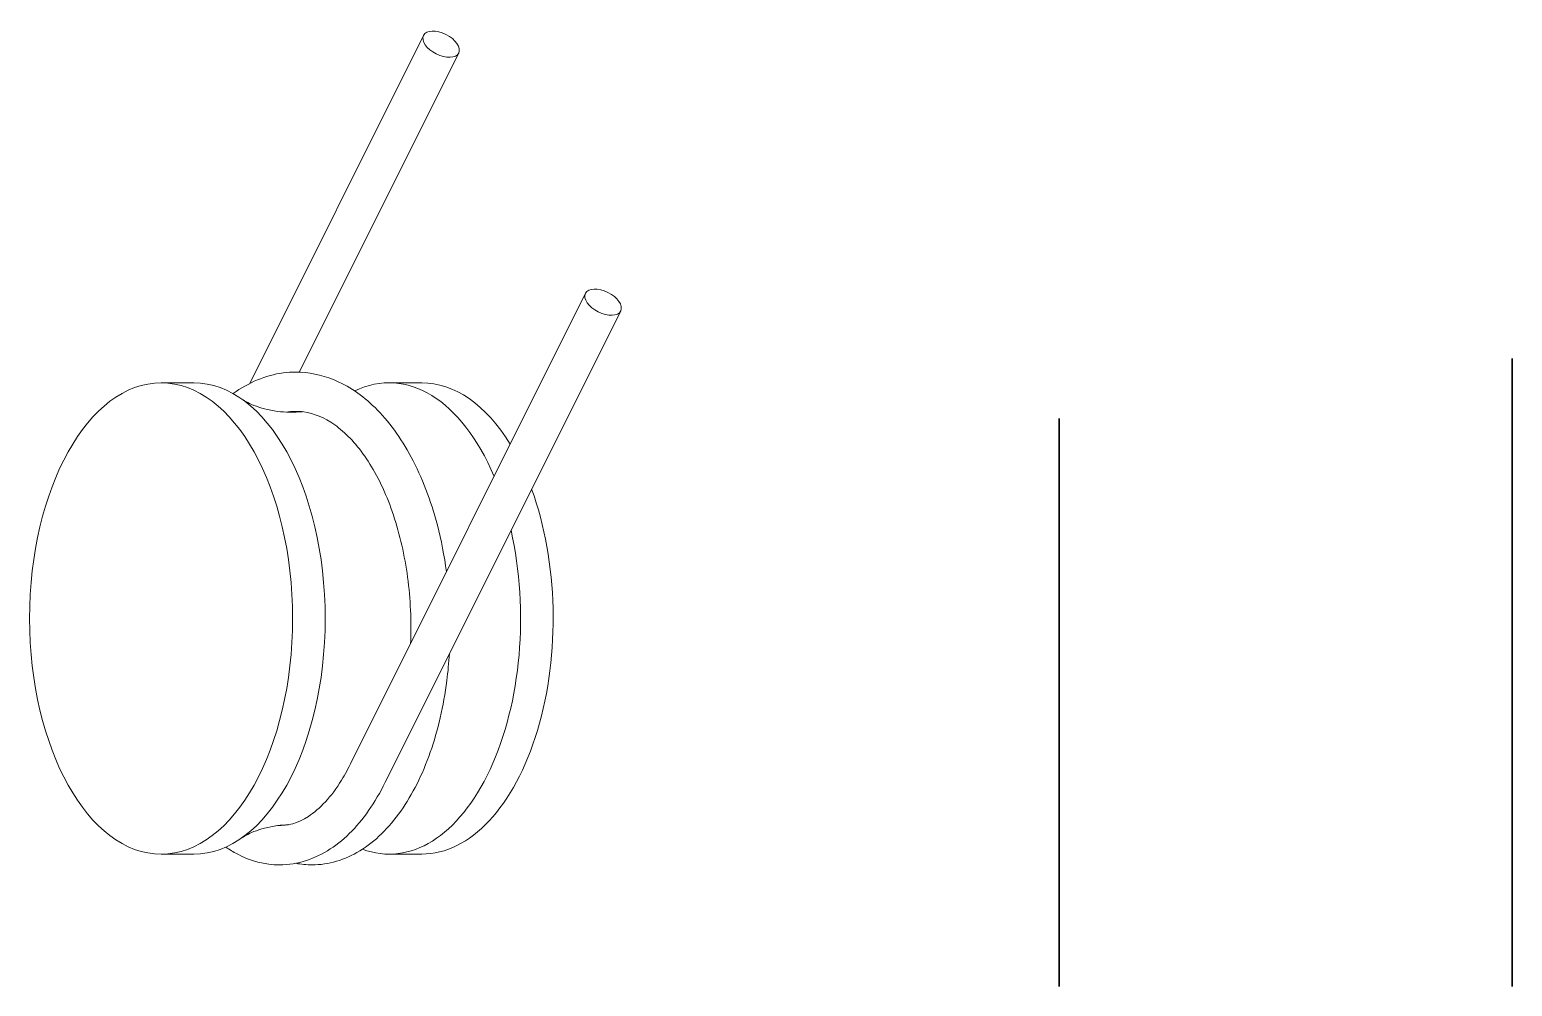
# Model space of a CAD drawing. Header units: inches. Extents: x 4.1 to 23, y 8.8 to 21.
import ezdxf

# ---------------------------------------------------------------- set-up
doc = ezdxf.new("R2010")
doc.units = ezdxf.units.IN
doc.header["$MEASUREMENT"] = 0
doc.layers.get('0').update_dxf_attribs({"lineweight": 30})

msp = doc.modelspace()

# ---------------------------------------------------------------- linework, layer by layer
at = {"color": 0, "linetype": 'Continuous', "lineweight": 0, "extrusion": (-0.829719, 4.39382e-16, 0.558181)}
for p, q in [((9.095, 20.883), (6.88, 16.453)), ((9.542, 20.66), (7.511, 16.598)), ((11.158, 17.601), (8.181, 11.647)), ((11.605, 17.377), (8.629, 11.425)), ((5.752, 16.462), (6.167, 16.462)), ((8.656, 16.462), (9.071, 16.462)), ((5.752, 10.462), (6.167, 10.462)), ((8.656, 10.462), (9.071, 10.462))]:
    msp.add_line(p, q, dxfattribs=at)
at = {"extrusion": (-6.12303e-17, -1.22461e-16, -1)}
for p, q in [((22.961, 8.779, 2.25), (22.961, 16.772, 2.25)), ((17.188, 8.779, 1.5), (17.188, 16.007, 1.5))]:
    msp.add_line(p, q, dxfattribs=at)
at = {"color": 0, "linetype": 'Continuous', "lineweight": 0}
for centre, major_axis, ratio in [((9.318, 20.772), (-0.224, 0.112), 0.553608), ((11.381, 17.489), (-0.224, 0.112), 0.553608), ((5.752, 13.462), (0, 3), 0.558181)]:
    msp.add_ellipse(centre, major_axis=major_axis, ratio=ratio, dxfattribs=at)
for centre, start_param, end_param in [((8.656, 13.462), 5.359417, 6.547693), ((6.167, 13.462), 3.141593, 6.283185), ((9.071, 13.462), 5.545153, 6.283185), ((9.071, 13.462), 3.141593, 5.293606), ((8.656, 13.462), 2.937097, 5.096276)]:
    msp.add_ellipse(centre, major_axis=(0, 3), ratio=0.558181, start_param=start_param, end_param=end_param, dxfattribs=at)
for points, knots in [([(6.668, 16.324), (6.668, 16.324), (6.669, 16.324), (6.865, 16.466), (7.084, 16.559), (7.36, 16.595), (7.414, 16.598), (7.629, 16.598), (7.793, 16.565), (8.136, 16.426), (8.316, 16.303), (8.65, 15.976), (8.806, 15.761), (9.075, 15.26), (9.188, 14.964), (9.32, 14.46), (9.359, 14.26), (9.386, 14.057)], [10.983268, 10.983268, 10.983268, 10.983268, 10.984454, 10.984454, 11.990853, 11.990853, 12.231973, 12.231973, 12.960957, 12.960957, 13.855477, 13.855477, 14.822241, 14.822241, 15.839522, 15.839522, 16.456218, 16.456218, 16.456218, 16.456218]), ([(7.551, 16.094), (7.446, 16.083), (7.336, 16.085), (7.118, 16.113), (7.014, 16.143), (6.854, 16.207), (6.799, 16.24), (6.768, 16.262)], [3.9250225, 3.9250225, 3.9250225, 3.9250225, 4.0553084, 4.0553084, 4.2020975, 4.2020975, 4.3488867, 4.3488867, 4.3488867, 4.3488867]), ([(8.93, 13.144), (8.932, 13.197), (8.933, 13.25), (8.936, 13.583), (8.914, 13.87), (8.822, 14.414), (8.752, 14.678), (8.575, 15.146), (8.465, 15.357), (8.227, 15.697), (8.095, 15.833), (7.832, 16.019), (7.698, 16.073), (7.494, 16.102), (7.419, 16.101), (7.344, 16.088)], [10.175674, 10.175674, 10.175674, 10.175674, 10.333691, 10.333691, 11.17806, 11.17806, 12.023618, 12.023618, 12.861414, 12.861414, 13.685314, 13.685314, 14.511392, 14.511392, 14.986675, 14.986675, 14.986675, 14.986675]), ([(9.423, 13.014), (9.416, 12.898), (9.406, 12.783), (9.35, 12.349), (9.278, 12.037), (9.081, 11.477), (8.954, 11.222), (8.654, 10.796), (8.477, 10.621), (8.094, 10.388), (7.884, 10.325), (7.606, 10.325), (7.536, 10.332), (7.468, 10.345)], [17.500535, 17.500535, 17.500535, 17.500535, 17.850529, 17.850529, 18.847481, 18.847481, 19.852949, 19.852949, 20.873133, 20.873133, 21.857936, 21.857936, 22.183407, 22.183407, 22.183407, 22.183407]), ([(7.235, 10.825), (7.363, 10.82), (7.493, 10.856), (7.772, 11.035), (7.922, 11.194), (8.095, 11.477), (8.138, 11.556), (8.178, 11.642)], [23.151764, 23.151764, 23.151764, 23.151764, 24.094606, 24.094606, 25.108878, 25.108878, 25.462728, 25.462728, 25.462728, 25.462728]), ([(8.63, 11.426), (8.506, 11.163), (8.354, 10.934), (8.01, 10.58), (7.813, 10.449), (7.492, 10.344), (7.376, 10.325), (7.076, 10.325), (6.89, 10.374), (6.672, 10.49), (6.623, 10.519), (6.576, 10.552)], [0.003763, 0.003763, 0.003763, 0.003763, 1.037666, 1.037666, 2.056644, 2.056644, 2.603606, 2.603606, 3.471652, 3.471652, 3.724454, 3.724454, 3.724454, 3.724454]), ([(6.768, 10.661), (6.799, 10.683), (6.854, 10.716), (7.014, 10.78), (7.118, 10.81), (7.28, 10.831), (7.327, 10.835), (7.376, 10.836)], [0.4733482, 0.4733482, 0.4733482, 0.4733482, 0.6201374, 0.6201374, 0.7669265, 0.7669265, 0.8256617, 0.8256617, 0.8256617, 0.8256617])]:
    msp.add_open_spline(points, degree=3, knots=knots, dxfattribs=at)

doc.saveas('drawing.dxf')
